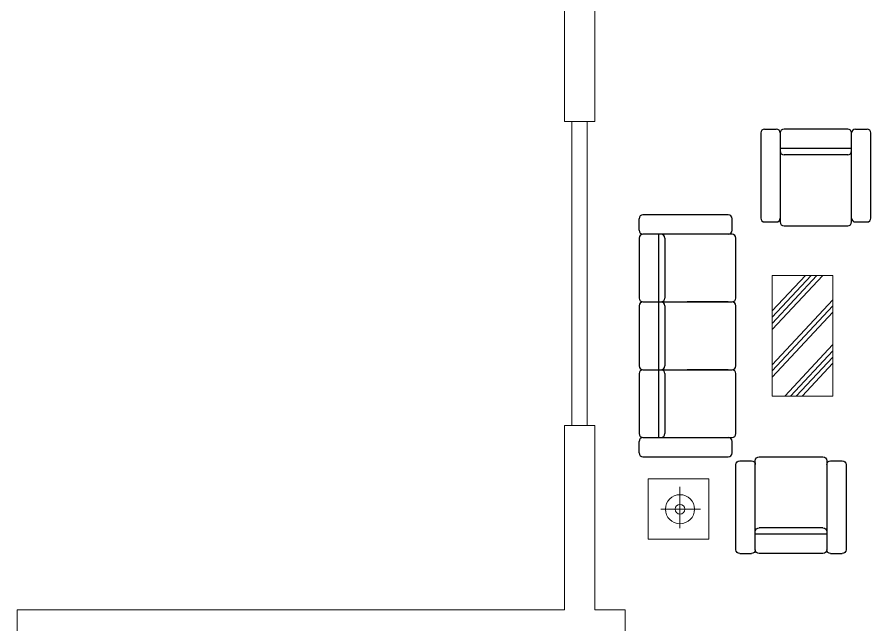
# Model space of a CAD drawing. Header units: inches. Extents: x -179 to 300, y 123 to 718.
# Drawn here: x -155.74 to -150.13, y 223.7 to 227.7 of the extents above; entities that cross this region are included whole.
import ezdxf

# ---------------------------------------------------------------- set-up
doc = ezdxf.new("R2010")
doc.units = ezdxf.units.IN
doc.header["$MEASUREMENT"] = 0
doc.linetypes.add('ACAD_ISO02W100', pattern=[15, 12, -3])
for name, color, linetype in [('8', 8, 'Continuous'), ('DIM', 7, 'Continuous'), ('FUR', 6, 'Continuous'), ('FURE', 6, 'Continuous')]:
    doc.layers.add(name, color=color, linetype=linetype)

# ---------------------------------------------------------------- blocks, each defined once
blk = doc.blocks.new('SOFA1人')
at = {"layer": 'FUR'}
for p, q in [((-423, 0), (-327, 0)), ((263, 0), (-263, 0)), ((327, 0), (423, 0)), ((-455, -32), (-455, -736)), ((-295, -32), (-295, -768)), ((-295, -32), (-295, -768)), ((295, -768), (295, -32)), ((455, -736), (455, -32)), ((295, -160), (-295, -160)), ((263, -213.3), (-263, -213.3)), ((-423, -768), (-327, -768)), ((327, -768), (423, -768)), ((-263, -800), (263, -800))]:
    blk.add_line(p, q, dxfattribs=at)
for centre, start, end in [((-423, -32), 90, 180), ((-327, -32), 0, 90), ((-263, -32), 90, 180), ((263, -32), 0, 90), ((327, -32), 90, 180), ((423, -32), 0, 90), ((-263, -181.3), 180, 270), ((263, -181.3), 270, 0), ((-423, -736), 180, 270), ((-327, -736), 270, 0), ((-263, -768), 180, 270), ((263, -768), 270, 0), ((327, -736), 180, 270), ((423, -736), 270, 0)]:
    blk.add_arc(centre, 32, start, end, dxfattribs=at)
blk = doc.blocks.new('A$C621A3C92')
at = {"layer": 'FUR'}
blk.add_blockref('SOFA1人', (455, 800), dxfattribs=at)
blk = doc.blocks.new('SF3')
for p, q in [((-968, 800), (-872, 800)), ((-312, 800), (-808, 800)), ((248, 800), (-248, 800)), ((808, 800), (312, 800)), ((872, 800), (968, 800)), ((-1000, 768), (-1000, 64)), ((-840, 768), (-840, 32)), ((-280, 768), (-280, 32)), ((280, 768), (280, 32)), ((840, 32), (840, 768)), ((1000, 64), (1000, 768)), ((-280, 640), (-840, 640)), ((280, 640), (-280, 640)), ((840, 640), (280, 640)), ((-312, 586.7), (-808, 586.7)), ((248, 586.7), (-248, 586.7)), ((808, 586.7), (312, 586.7)), ((-280, 64), (-280, 401.7)), ((280, 64), (280, 401.7)), ((840, 64), (840, 401.7)), ((-968, 32), (-872, 32)), ((-248, 0), (248, 0)), ((312, 0), (808, 0)), ((872, 32), (968, 32)), ((-808, 0), (-312, 0))]:
    blk.add_line(p, q)
for centre, start, end in [((-968, 768), 90, 180), ((-872, 768), 0, 90), ((-808, 768), 90, 180), ((-312, 768), 0, 90), ((-248, 768), 90, 180), ((248, 768), 0, 90), ((312, 768), 90, 180), ((808, 768), 0, 90), ((872, 768), 90, 180), ((968, 768), 0, 90), ((-808, 618.7), 180, 270), ((-312, 618.7), 270, 0), ((-248, 618.7), 180, 270), ((248, 618.7), 270, 0), ((312, 618.7), 180, 270), ((808, 618.7), 270, 0), ((-968, 64), 180, 270), ((-872, 64), 270, 0), ((-808, 32), 180, 270), ((-312, 32), 270, 0), ((-248, 32), 180, 270), ((248, 32), 270, 0), ((312, 32), 180, 270), ((808, 32), 270, 0), ((872, 64), 180, 270), ((968, 64), 270, 0)]:
    blk.add_arc(centre, 32, start, end)
blk = doc.blocks.new('A$C2204297F')
at = {"layer": 'FUR'}
blk.add_blockref('SF3', (1000, 0), dxfattribs=at)

msp = doc.modelspace()

# ---------------------------------------------------------------- linework, layer by layer
at = {"color": 40, "lineweight": 0, "true_color": 0xf8d731}
for p, q in [((-152.14211, 227.00819), (-152.14211, 231.79621)), ((-152.09211, 225.00819), (-152.09211, 227.00819)), ((-151.99211, 225.00819), (-151.99211, 227.00819)), ((-152.14211, 223.79621), (-152.14211, 225.00819)), ((-155.74211, 223.79621), (-152.14211, 223.79621))]:
    msp.add_line(p, q, dxfattribs=at)
at = {"lineweight": 0}
for p, q in [((-151.94211, 228.19621), (-151.94211, 227.00819)), ((-151.94211, 225.00819), (-151.94211, 223.79621)), ((-151.94211, 223.79621), (-151.74211, 223.79621)), ((-151.74211, 223.79621), (-151.74211, 223.59621))]:
    msp.add_line(p, q, dxfattribs=at)
at = {"color": 40, "linetype": 'ACAD_ISO02W100', "lineweight": 0, "true_color": 0xf8d731}
for p, q in [((-152.14211, 227.00819), (-151.94211, 227.00819)), ((-152.14211, 225.00819), (-151.94211, 225.00819)), ((-155.74211, 223.79621), (-155.74211, 223.39621))]:
    msp.add_line(p, q, dxfattribs=at)
at = {"layer": '8', "lineweight": 0}
for p, q in [((-150.77459, 225.63973), (-150.4425, 225.99667)), ((-150.77459, 225.68064), (-150.48056, 225.99667)), ((-150.77459, 225.72155), (-150.51862, 225.99667)), ((-150.77459, 225.76246), (-150.55668, 225.99667)), ((-150.77459, 225.40815), (-150.37651, 225.83601)), ((-150.77459, 225.36724), (-150.37651, 225.7951)), ((-150.77459, 225.32633), (-150.37651, 225.75419)), ((-150.69294, 225.20049), (-150.37651, 225.5406)), ((-150.65488, 225.20049), (-150.37651, 225.49969)), ((-150.61682, 225.20049), (-150.37651, 225.45878)), ((-150.57876, 225.20049), (-150.37651, 225.41787))]:
    msp.add_line(p, q, dxfattribs=at)
at = {"layer": 'DIM', "lineweight": 0}
for p, q in [((-151.38155, 224.33189), (-151.38155, 224.6056)), ((-151.50728, 224.45765), (-151.24571, 224.45765))]:
    msp.add_line(p, q, dxfattribs=at)
for radius in [0.09572, 0.03202]:
    msp.add_circle((-151.38155, 224.45765), radius, dxfattribs=at)
at = {"layer": 'FUR', "lineweight": 0}
msp.add_lwpolyline([(-151.19194, 224.65826), (-151.59003, 224.65826), (-151.59003, 224.26017), (-151.19194, 224.26017)], close=True, dxfattribs=at)
at = {"layer": 'FURE', "lineweight": 0}
msp.add_lwpolyline([(-150.77459, 225.20049), (-150.37651, 225.20049), (-150.37651, 225.99667), (-150.77459, 225.99667)], close=True, dxfattribs=at)

# ---------------------------------------------------------------- block references
at = {"layer": 'FURE', "lineweight": 0, "xscale": 0.0007961743904370727, "yscale": 0.0007961743904370727, "zscale": 0.0007961743904370727}
msp.add_blockref('A$C621A3C92', (-150.85009, 226.32235), dxfattribs=at)
at = {"layer": 'FURE', "lineweight": 0, "yscale": 0.0007961743904370727, "zscale": 0.0007961743904370727}
for name, xscale, rotation in [('A$C2204297F', 0.0007961743904370727, 90), ('A$C621A3C92', -0.0007961743904370727, 180)]:
    msp.add_blockref(name, (-151.01345, 224.80241), dxfattribs=dict(at, xscale=xscale, rotation=rotation))

doc.saveas('drawing.dxf')
